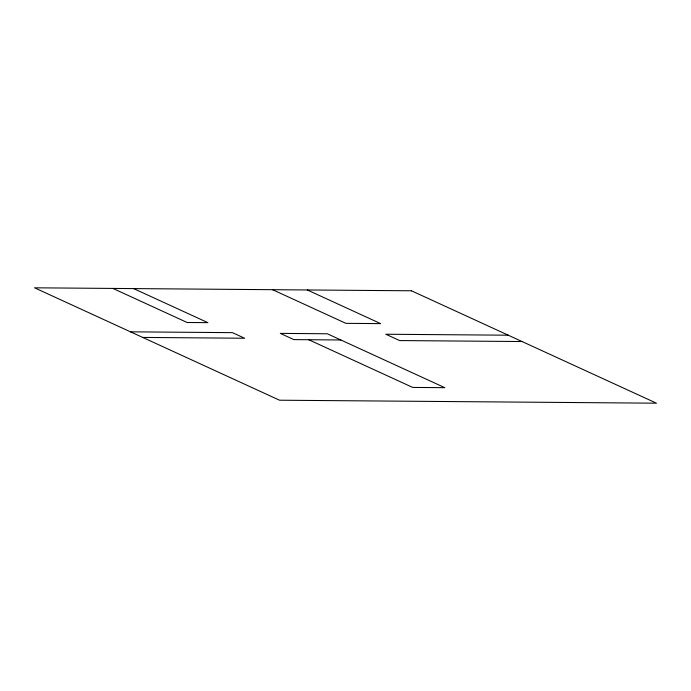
<?xml version="1.0" encoding="UTF-8"?>
<svg xmlns="http://www.w3.org/2000/svg" width="691" height="691" viewBox="0 0 691 691"><rect width="100%" height="100%" fill="white"/><g stroke="black" fill="none" stroke-linecap="round" stroke-linejoin="round"><path stroke-width="1.04" d="M130.513 331.835L232.435 332.647L244.614 338.236L142.691 337.424M508.265 335.204L385.828 334.237L399.631 340.568L522.076 341.535M340.844 339.981L293.856 339.609L280.321 333.399L327.309 333.77L444.797 387.677L412.7 387.426L308.747 339.73M307.288 289.961L380.646 323.621L345.906 323.345L272.539 289.684M133.622 288.588L207.87 322.654L187.131 322.49L112.883 288.423M411.465 290.79L34.55 287.81L279.535 400.21L656.45 403.19L411.465 290.79"/></g></svg>
